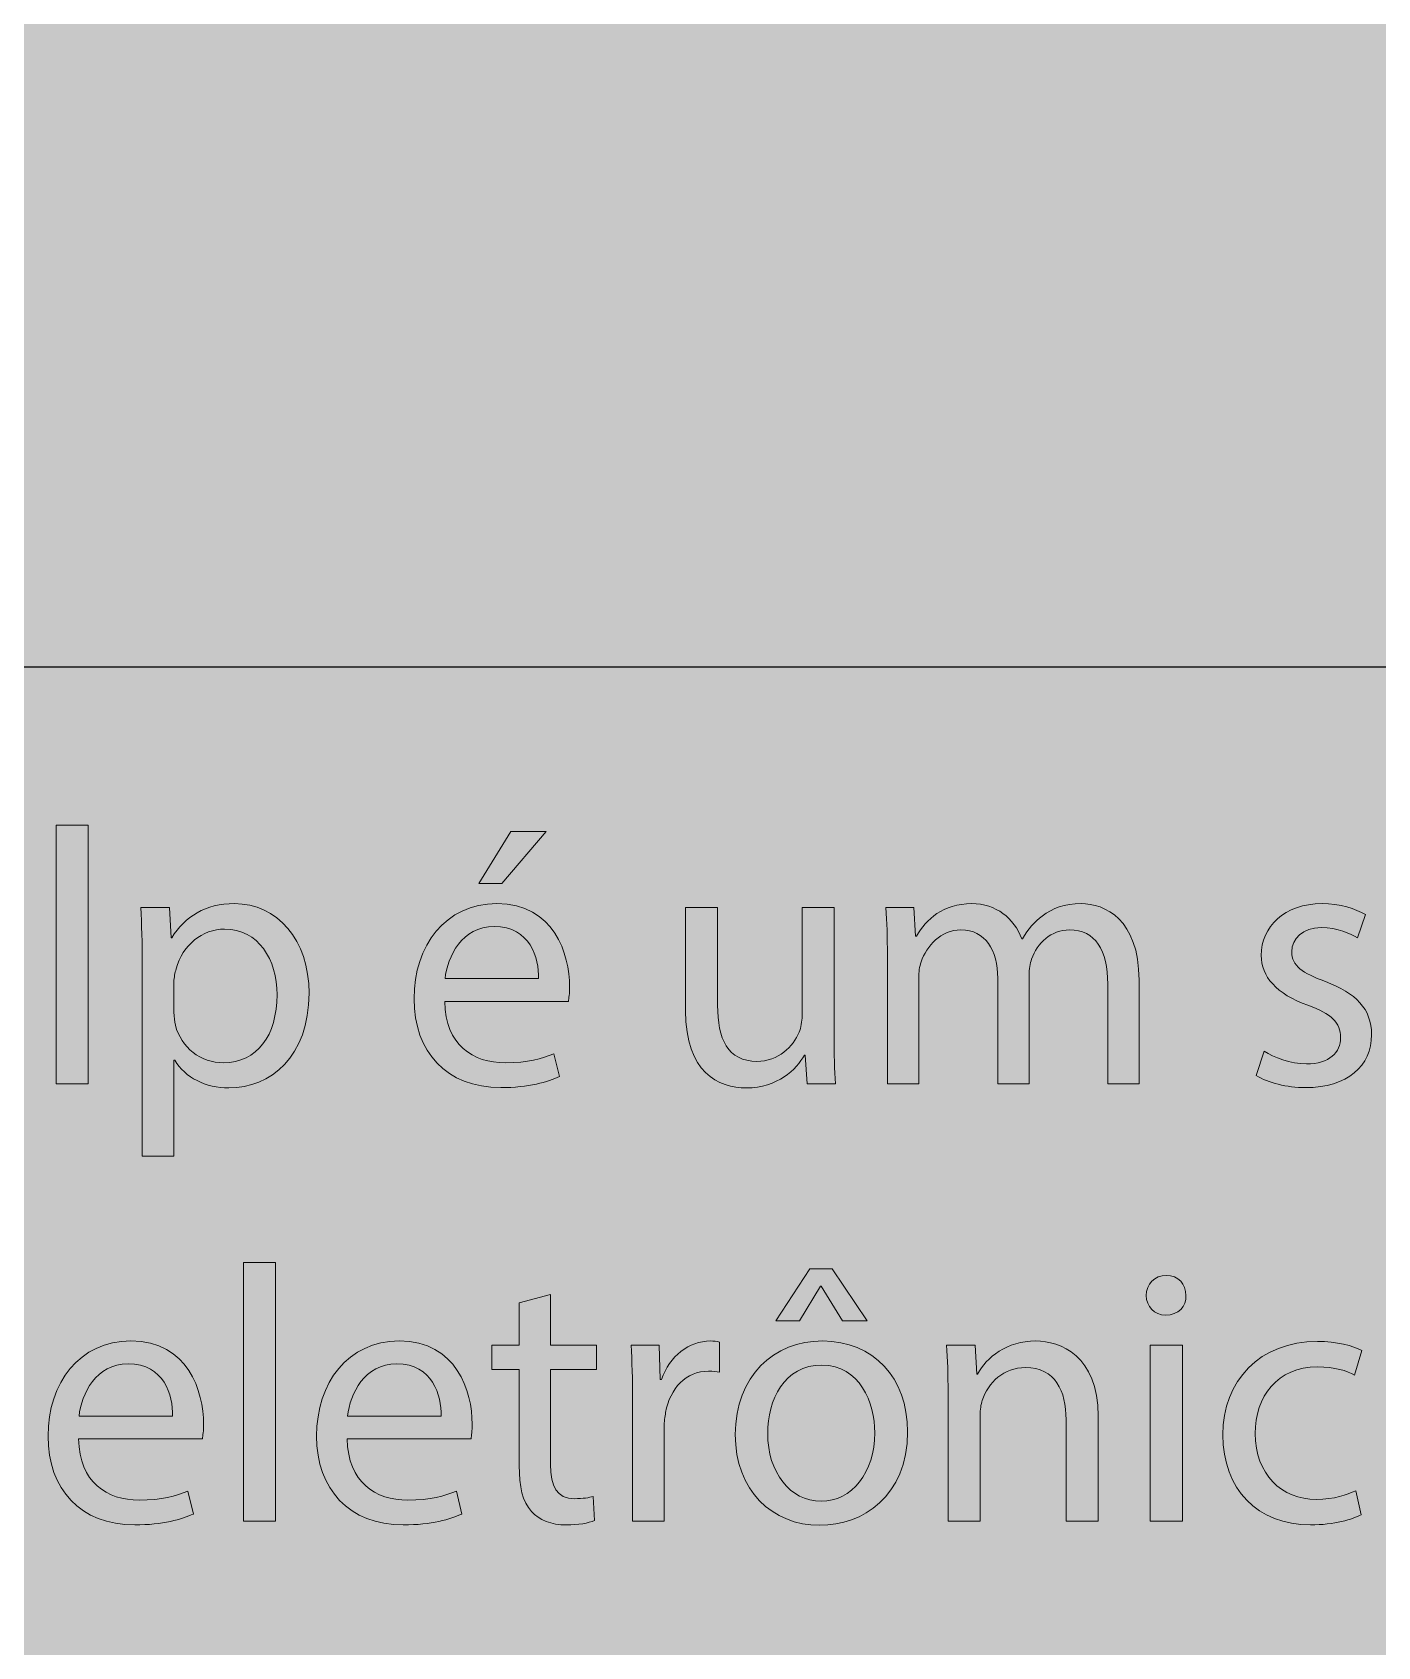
# Model space of a CAD drawing. Header units: inches. Extents: x -507 to 1392, y -754 to 68.
# Drawn here: x 438.8 to 483.1, y -71.6 to -18.4 of the extents above; entities that cross this region are included whole.
import ezdxf

# ---------------------------------------------------------------- set-up
doc = ezdxf.new("R2010")
doc.units = ezdxf.units.IN
doc.header["$MEASUREMENT"] = 0
doc.layers.add('Front', color=7, linetype='Continuous')
picture_1 = doc.add_image_def('image1.png', size_in_pixel=(3301, 2181))
picture_2 = doc.add_image_def('image6.png', size_in_pixel=(3362, 446))

# ---------------------------------------------------------------- blocks, each defined once
blk = doc.blocks.new('block 3')
at = {"layer": 'Front', "true_color": 0x326699}
h = blk.add_hatch(color=165, dxfattribs=at)
h.dxf.hatch_style = 2
h.paths.add_polyline_path([(-211, -462.1), (-211, 61.249), (581, 61.249), (581, -462.1)])
at = {"layer": 'Front'}
image = blk.add_image(picture_1, insert=(-211, -462.191), size_in_units=(792.24, 523.44), dxfattribs=at)
blk = doc.blocks.new('block 21')
at = {"layer": 'Front'}
image = blk.add_image(picture_2, insert=(-223.161, -39.321), size_in_units=(806.88, 107.04), dxfattribs=at)
blk = doc.blocks.new('block 20')
at = {"layer": 'Front'}
blk.add_blockref('block 21', (0, 0), dxfattribs=at)
blk = doc.blocks.new('block 47')
at = {"layer": 'Front', "true_color": 0x231f20}
h = blk.add_hatch(color=250, dxfattribs=at)
h.dxf.hatch_style = 2
h.paths.add_polyline_path([(439.605, -44.53), (440.661, -44.53), (440.661, -53.045), (439.605, -53.045)])
h = blk.add_hatch(color=250, dxfattribs=at)
h.dxf.hatch_style = 2
edge = h.paths.add_edge_path()
edge.add_spline(control_points=[(452.397, -50.335), (452.421, -51.762), (453.332, -52.35), (454.388, -52.35), (455.143, -52.35), (455.599, -52.218), (455.995, -52.05), (455.995, -52.05), (456.175, -52.806), (456.175, -52.806), (455.803, -52.974), (455.167, -53.166), (454.244, -53.166), (452.457, -53.166), (451.389, -51.99), (451.389, -50.239), (451.389, -48.488), (452.421, -47.109), (454.112, -47.109), (456.007, -47.109), (456.511, -48.776), (456.511, -49.843), (456.511, -50.059), (456.486, -50.227), (456.475, -50.335), (456.475, -50.335), (452.397, -50.335), (452.397, -50.335)], knot_values=[0, 0, 0, 0, 1, 1, 1, 2, 2, 2, 3, 3, 3, 4, 4, 4, 5, 5, 5, 6, 6, 6, 7, 7, 7, 8, 8, 8, 9, 9, 9, 9], degree=3, periodic=1)
edge = h.paths.add_edge_path()
edge.add_spline(control_points=[(455.491, -49.579), (455.503, -48.908), (455.215, -47.864), (454.028, -47.864), (452.96, -47.864), (452.493, -48.848), (452.409, -49.579), (452.409, -49.579), (455.491, -49.579), (455.491, -49.579)], knot_values=[0, 0, 0, 0, 1, 1, 1, 2, 2, 2, 3, 3, 3, 3], degree=3, periodic=1)
h.paths.add_polyline_path([(455.743, -44.734), (454.28, -46.449), (453.524, -46.449), (454.58, -44.734)])
h = blk.add_hatch(color=250, dxfattribs=at)
h.dxf.hatch_style = 2
edge = h.paths.add_edge_path()
edge.add_spline(control_points=[(442.438, -49.136), (442.438, -48.392), (442.414, -47.792), (442.39, -47.241), (442.39, -47.241), (443.337, -47.241), (443.337, -47.241), (443.337, -47.241), (443.385, -48.236), (443.385, -48.236), (443.385, -48.236), (443.409, -48.236), (443.409, -48.236), (443.841, -47.528), (444.524, -47.109), (445.472, -47.109), (446.875, -47.109), (447.931, -48.296), (447.931, -50.059), (447.931, -52.146), (446.659, -53.177), (445.292, -53.177), (444.524, -53.177), (443.853, -52.841), (443.505, -52.266), (443.505, -52.266), (443.481, -52.266), (443.481, -52.266), (443.481, -52.266), (443.481, -55.42), (443.481, -55.42), (443.481, -55.42), (442.438, -55.42), (442.438, -55.42), (442.438, -55.42), (442.438, -49.136), (442.438, -49.136)], knot_values=[0, 0, 0, 0, 1, 1, 1, 2, 2, 2, 3, 3, 3, 4, 4, 4, 5, 5, 5, 6, 6, 6, 7, 7, 7, 8, 8, 8, 9, 9, 9, 10, 10, 10, 11, 11, 11, 12, 12, 12, 12], degree=3, periodic=1)
edge = h.paths.add_edge_path()
edge.add_spline(control_points=[(443.481, -50.683), (443.481, -50.839), (443.505, -50.982), (443.529, -51.114), (443.721, -51.846), (444.356, -52.35), (445.112, -52.35), (446.228, -52.35), (446.875, -51.438), (446.875, -50.107), (446.875, -48.944), (446.264, -47.948), (445.148, -47.948), (444.428, -47.948), (443.757, -48.464), (443.553, -49.255), (443.517, -49.387), (443.481, -49.543), (443.481, -49.688), (443.481, -49.688), (443.481, -50.683), (443.481, -50.683)], knot_values=[0, 0, 0, 0, 1, 1, 1, 2, 2, 2, 3, 3, 3, 4, 4, 4, 5, 5, 5, 6, 6, 6, 7, 7, 7, 7], degree=3, periodic=1)
h = blk.add_hatch(color=250, dxfattribs=at)
h.dxf.hatch_style = 2
edge = h.paths.add_edge_path()
edge.add_spline(control_points=[(465.222, -51.462), (465.222, -52.062), (465.234, -52.59), (465.27, -53.045), (465.27, -53.045), (464.334, -53.045), (464.334, -53.045), (464.334, -53.045), (464.274, -52.098), (464.274, -52.098), (464.274, -52.098), (464.25, -52.098), (464.25, -52.098), (463.975, -52.565), (463.363, -53.177), (462.332, -53.177), (461.42, -53.177), (460.329, -52.674), (460.329, -50.635), (460.329, -50.635), (460.329, -47.241), (460.329, -47.241), (460.329, -47.241), (461.384, -47.241), (461.384, -47.241), (461.384, -47.241), (461.384, -50.455), (461.384, -50.455), (461.384, -51.558), (461.72, -52.302), (462.68, -52.302), (463.387, -52.302), (463.879, -51.81), (464.071, -51.342), (464.131, -51.187), (464.167, -50.995), (464.167, -50.803), (464.167, -50.803), (464.167, -47.241), (464.167, -47.241), (464.167, -47.241), (465.222, -47.241), (465.222, -47.241), (465.222, -47.241), (465.222, -51.462), (465.222, -51.462)], knot_values=[0, 0, 0, 0, 1, 1, 1, 2, 2, 2, 3, 3, 3, 4, 4, 4, 5, 5, 5, 6, 6, 6, 7, 7, 7, 8, 8, 8, 9, 9, 9, 10, 10, 10, 11, 11, 11, 12, 12, 12, 13, 13, 13, 14, 14, 14, 15, 15, 15, 15], degree=3, periodic=1)
h = blk.add_hatch(color=250, dxfattribs=at)
h.dxf.hatch_style = 2
edge = h.paths.add_edge_path()
edge.add_spline(control_points=[(466.977, -48.812), (466.977, -48.212), (466.965, -47.72), (466.929, -47.241), (466.929, -47.241), (467.853, -47.241), (467.853, -47.241), (467.853, -47.241), (467.9, -48.176), (467.9, -48.176), (467.9, -48.176), (467.937, -48.176), (467.937, -48.176), (468.26, -47.625), (468.8, -47.109), (469.76, -47.109), (470.551, -47.109), (471.151, -47.588), (471.403, -48.272), (471.403, -48.272), (471.427, -48.272), (471.427, -48.272), (471.606, -47.948), (471.834, -47.696), (472.074, -47.517), (472.422, -47.252), (472.806, -47.109), (473.357, -47.109), (474.125, -47.109), (475.265, -47.612), (475.265, -49.627), (475.265, -49.627), (475.265, -53.045), (475.265, -53.045), (475.265, -53.045), (474.233, -53.045), (474.233, -53.045), (474.233, -53.045), (474.233, -49.759), (474.233, -49.759), (474.233, -48.644), (473.825, -47.972), (472.974, -47.972), (472.374, -47.972), (471.906, -48.416), (471.727, -48.932), (471.679, -49.076), (471.643, -49.268), (471.643, -49.459), (471.643, -49.459), (471.643, -53.045), (471.643, -53.045), (471.643, -53.045), (470.611, -53.045), (470.611, -53.045), (470.611, -53.045), (470.611, -49.567), (470.611, -49.567), (470.611, -48.644), (470.203, -47.972), (469.4, -47.972), (468.74, -47.972), (468.26, -48.5), (468.092, -49.028), (468.033, -49.184), (468.008, -49.363), (468.008, -49.543), (468.008, -49.543), (468.008, -53.045), (468.008, -53.045), (468.008, -53.045), (466.977, -53.045), (466.977, -53.045), (466.977, -53.045), (466.977, -48.812), (466.977, -48.812)], knot_values=[0, 0, 0, 0, 1, 1, 1, 2, 2, 2, 3, 3, 3, 4, 4, 4, 5, 5, 5, 6, 6, 6, 7, 7, 7, 8, 8, 8, 9, 9, 9, 10, 10, 10, 11, 11, 11, 12, 12, 12, 13, 13, 13, 14, 14, 14, 15, 15, 15, 16, 16, 16, 17, 17, 17, 18, 18, 18, 19, 19, 19, 20, 20, 20, 21, 21, 21, 22, 22, 22, 23, 23, 23, 24, 24, 24, 25, 25, 25, 25], degree=3, periodic=1)
h = blk.add_hatch(color=250, dxfattribs=at)
h.dxf.hatch_style = 2
edge = h.paths.add_edge_path()
edge.add_spline(control_points=[(479.385, -51.966), (479.697, -52.17), (480.249, -52.386), (480.776, -52.386), (481.544, -52.386), (481.903, -52.002), (481.903, -51.522), (481.903, -51.019), (481.604, -50.743), (480.824, -50.455), (479.781, -50.083), (479.289, -49.507), (479.289, -48.812), (479.289, -47.876), (480.044, -47.109), (481.292, -47.109), (481.879, -47.109), (482.396, -47.276), (482.719, -47.468), (482.719, -47.468), (482.455, -48.236), (482.455, -48.236), (482.228, -48.092), (481.808, -47.9), (481.268, -47.9), (480.644, -47.9), (480.296, -48.26), (480.296, -48.692), (480.296, -49.171), (480.644, -49.387), (481.4, -49.675), (482.407, -50.059), (482.923, -50.563), (482.923, -51.426), (482.923, -52.446), (482.131, -53.166), (480.752, -53.166), (480.117, -53.166), (479.529, -53.009), (479.121, -52.77), (479.121, -52.77), (479.385, -51.966), (479.385, -51.966)], knot_values=[0, 0, 0, 0, 1, 1, 1, 2, 2, 2, 3, 3, 3, 4, 4, 4, 5, 5, 5, 6, 6, 6, 7, 7, 7, 8, 8, 8, 9, 9, 9, 10, 10, 10, 11, 11, 11, 12, 12, 12, 13, 13, 13, 14, 14, 14, 14], degree=3, periodic=1)
h = blk.add_hatch(color=250, dxfattribs=at)
h.dxf.hatch_style = 2
h.paths.add_polyline_path([(445.768, -58.93), (446.823, -58.93), (446.823, -67.445), (445.768, -67.445)])
h = blk.add_hatch(color=250, dxfattribs=at)
h.dxf.hatch_style = 2
edge = h.paths.add_edge_path()
edge.add_spline(control_points=[(467.64, -64.495), (467.64, -66.642), (466.153, -67.577), (464.75, -67.577), (463.179, -67.577), (461.967, -66.426), (461.967, -64.591), (461.967, -62.648), (463.239, -61.509), (464.846, -61.509), (466.513, -61.509), (467.64, -62.72), (467.64, -64.495)], knot_values=[0, 0, 0, 0, 1, 1, 1, 2, 2, 2, 3, 3, 3, 4, 4, 4, 4], degree=3, periodic=1)
edge = h.paths.add_edge_path()
edge.add_spline(control_points=[(463.035, -64.555), (463.035, -65.826), (463.767, -66.786), (464.798, -66.786), (465.805, -66.786), (466.561, -65.838), (466.561, -64.531), (466.561, -63.547), (466.069, -62.3), (464.822, -62.3), (463.575, -62.3), (463.035, -63.452), (463.035, -64.555)], knot_values=[0, 0, 0, 0, 1, 1, 1, 2, 2, 2, 3, 3, 3, 4, 4, 4, 4], degree=3, periodic=1)
h.paths.add_polyline_path([(465.158, -59.134), (466.309, -60.849), (465.494, -60.849), (464.798, -59.709), (464.774, -59.709), (464.078, -60.849), (463.299, -60.849), (464.426, -59.134)])
h = blk.add_hatch(color=250, dxfattribs=at)
h.dxf.hatch_style = 2
edge = h.paths.add_edge_path()
edge.add_spline(control_points=[(476.811, -60.009), (476.823, -60.369), (476.559, -60.657), (476.139, -60.657), (475.767, -60.657), (475.503, -60.369), (475.503, -60.009), (475.503, -59.638), (475.779, -59.35), (476.163, -59.35), (476.559, -59.35), (476.811, -59.638), (476.811, -60.009)], knot_values=[0, 0, 0, 0, 1, 1, 1, 2, 2, 2, 3, 3, 3, 4, 4, 4, 4], degree=3, periodic=1)
h.paths.add_polyline_path([(475.635, -67.445), (475.635, -61.641), (476.691, -61.641), (476.691, -67.445)])
h = blk.add_hatch(color=250, dxfattribs=at)
h.dxf.hatch_style = 2
edge = h.paths.add_edge_path()
edge.add_spline(control_points=[(455.883, -59.974), (455.883, -59.974), (455.883, -61.641), (455.883, -61.641), (455.883, -61.641), (457.394, -61.641), (457.394, -61.641), (457.394, -61.641), (457.394, -62.444), (457.394, -62.444), (457.394, -62.444), (455.883, -62.444), (455.883, -62.444), (455.883, -62.444), (455.883, -65.574), (455.883, -65.574), (455.883, -66.294), (456.086, -66.702), (456.674, -66.702), (456.95, -66.702), (457.154, -66.666), (457.286, -66.63), (457.286, -66.63), (457.334, -67.421), (457.334, -67.421), (457.13, -67.505), (456.806, -67.565), (456.398, -67.565), (455.907, -67.565), (455.511, -67.409), (455.259, -67.122), (454.959, -66.81), (454.851, -66.294), (454.851, -65.61), (454.851, -65.61), (454.851, -62.444), (454.851, -62.444), (454.851, -62.444), (453.952, -62.444), (453.952, -62.444), (453.952, -62.444), (453.952, -61.641), (453.952, -61.641), (453.952, -61.641), (454.851, -61.641), (454.851, -61.641), (454.851, -61.641), (454.851, -60.249), (454.851, -60.249), (454.851, -60.249), (455.883, -59.974), (455.883, -59.974)], knot_values=[0, 0, 0, 0, 1, 1, 1, 2, 2, 2, 3, 3, 3, 4, 4, 4, 5, 5, 5, 6, 6, 6, 7, 7, 7, 8, 8, 8, 9, 9, 9, 10, 10, 10, 11, 11, 11, 12, 12, 12, 13, 13, 13, 14, 14, 14, 15, 15, 15, 16, 16, 16, 17, 17, 17, 17], degree=3, periodic=1)
h = blk.add_hatch(color=250, dxfattribs=at)
h.dxf.hatch_style = 2
edge = h.paths.add_edge_path()
edge.add_spline(control_points=[(440.343, -64.735), (440.367, -66.162), (441.278, -66.75), (442.334, -66.75), (443.089, -66.75), (443.545, -66.618), (443.941, -66.45), (443.941, -66.45), (444.121, -67.206), (444.121, -67.206), (443.749, -67.374), (443.114, -67.565), (442.19, -67.565), (440.403, -67.565), (439.335, -66.39), (439.335, -64.639), (439.335, -62.888), (440.367, -61.509), (442.058, -61.509), (443.953, -61.509), (444.457, -63.176), (444.457, -64.243), (444.457, -64.459), (444.433, -64.627), (444.421, -64.735), (444.421, -64.735), (440.343, -64.735), (440.343, -64.735)], knot_values=[0, 0, 0, 0, 1, 1, 1, 2, 2, 2, 3, 3, 3, 4, 4, 4, 5, 5, 5, 6, 6, 6, 7, 7, 7, 8, 8, 8, 9, 9, 9, 9], degree=3, periodic=1)
edge = h.paths.add_edge_path()
edge.add_spline(control_points=[(443.438, -63.979), (443.449, -63.308), (443.162, -62.264), (441.974, -62.264), (440.907, -62.264), (440.439, -63.248), (440.355, -63.979), (440.355, -63.979), (443.438, -63.979), (443.438, -63.979)], knot_values=[0, 0, 0, 0, 1, 1, 1, 2, 2, 2, 3, 3, 3, 3], degree=3, periodic=1)
h = blk.add_hatch(color=250, dxfattribs=at)
h.dxf.hatch_style = 2
edge = h.paths.add_edge_path()
edge.add_spline(control_points=[(449.187, -64.735), (449.211, -66.162), (450.122, -66.75), (451.178, -66.75), (451.933, -66.75), (452.389, -66.618), (452.785, -66.45), (452.785, -66.45), (452.965, -67.206), (452.965, -67.206), (452.593, -67.374), (451.958, -67.565), (451.034, -67.565), (449.247, -67.565), (448.179, -66.39), (448.179, -64.639), (448.179, -62.888), (449.211, -61.509), (450.902, -61.509), (452.797, -61.509), (453.301, -63.176), (453.301, -64.243), (453.301, -64.459), (453.276, -64.627), (453.265, -64.735), (453.265, -64.735), (449.187, -64.735), (449.187, -64.735)], knot_values=[0, 0, 0, 0, 1, 1, 1, 2, 2, 2, 3, 3, 3, 4, 4, 4, 5, 5, 5, 6, 6, 6, 7, 7, 7, 8, 8, 8, 9, 9, 9, 9], degree=3, periodic=1)
edge = h.paths.add_edge_path()
edge.add_spline(control_points=[(452.281, -63.979), (452.293, -63.308), (452.005, -62.264), (450.818, -62.264), (449.75, -62.264), (449.283, -63.248), (449.199, -63.979), (449.199, -63.979), (452.281, -63.979), (452.281, -63.979)], knot_values=[0, 0, 0, 0, 1, 1, 1, 2, 2, 2, 3, 3, 3, 3], degree=3, periodic=1)
h = blk.add_hatch(color=250, dxfattribs=at)
h.dxf.hatch_style = 2
edge = h.paths.add_edge_path()
edge.add_spline(control_points=[(458.583, -63.452), (458.583, -62.768), (458.571, -62.18), (458.535, -61.641), (458.535, -61.641), (459.458, -61.641), (459.458, -61.641), (459.458, -61.641), (459.495, -62.78), (459.495, -62.78), (459.495, -62.78), (459.542, -62.78), (459.542, -62.78), (459.806, -62), (460.442, -61.509), (461.149, -61.509), (461.27, -61.509), (461.354, -61.521), (461.449, -61.544), (461.449, -61.544), (461.449, -62.54), (461.449, -62.54), (461.341, -62.516), (461.233, -62.504), (461.09, -62.504), (460.346, -62.504), (459.818, -63.068), (459.674, -63.859), (459.65, -64.003), (459.626, -64.171), (459.626, -64.351), (459.626, -64.351), (459.626, -67.445), (459.626, -67.445), (459.626, -67.445), (458.583, -67.445), (458.583, -67.445), (458.583, -67.445), (458.583, -63.452), (458.583, -63.452)], knot_values=[0, 0, 0, 0, 1, 1, 1, 2, 2, 2, 3, 3, 3, 4, 4, 4, 5, 5, 5, 6, 6, 6, 7, 7, 7, 8, 8, 8, 9, 9, 9, 10, 10, 10, 11, 11, 11, 12, 12, 12, 13, 13, 13, 13], degree=3, periodic=1)
h = blk.add_hatch(color=250, dxfattribs=at)
h.dxf.hatch_style = 2
edge = h.paths.add_edge_path()
edge.add_spline(control_points=[(468.975, -63.211), (468.975, -62.612), (468.963, -62.12), (468.927, -61.641), (468.927, -61.641), (469.863, -61.641), (469.863, -61.641), (469.863, -61.641), (469.923, -62.6), (469.923, -62.6), (469.923, -62.6), (469.947, -62.6), (469.947, -62.6), (470.234, -62.048), (470.906, -61.509), (471.866, -61.509), (472.669, -61.509), (473.917, -61.988), (473.917, -63.979), (473.917, -63.979), (473.917, -67.445), (473.917, -67.445), (473.917, -67.445), (472.861, -67.445), (472.861, -67.445), (472.861, -67.445), (472.861, -64.099), (472.861, -64.099), (472.861, -63.164), (472.513, -62.384), (471.518, -62.384), (470.822, -62.384), (470.282, -62.876), (470.103, -63.463), (470.055, -63.595), (470.031, -63.775), (470.031, -63.955), (470.031, -63.955), (470.031, -67.445), (470.031, -67.445), (470.031, -67.445), (468.975, -67.445), (468.975, -67.445), (468.975, -67.445), (468.975, -63.211), (468.975, -63.211)], knot_values=[0, 0, 0, 0, 1, 1, 1, 2, 2, 2, 3, 3, 3, 4, 4, 4, 5, 5, 5, 6, 6, 6, 7, 7, 7, 8, 8, 8, 9, 9, 9, 10, 10, 10, 11, 11, 11, 12, 12, 12, 13, 13, 13, 14, 14, 14, 15, 15, 15, 15], degree=3, periodic=1)
h = blk.add_hatch(color=250, dxfattribs=at)
h.dxf.hatch_style = 2
edge = h.paths.add_edge_path()
edge.add_spline(control_points=[(482.581, -67.229), (482.305, -67.374), (481.693, -67.565), (480.914, -67.565), (479.163, -67.565), (478.023, -66.378), (478.023, -64.603), (478.023, -62.816), (479.247, -61.521), (481.142, -61.521), (481.765, -61.521), (482.317, -61.676), (482.604, -61.82), (482.604, -61.82), (482.365, -62.636), (482.365, -62.636), (482.113, -62.492), (481.717, -62.36), (481.142, -62.36), (479.81, -62.36), (479.09, -63.344), (479.09, -64.555), (479.09, -65.898), (479.954, -66.726), (481.105, -66.726), (481.705, -66.726), (482.101, -66.57), (482.401, -66.438), (482.401, -66.438), (482.581, -67.229), (482.581, -67.229)], knot_values=[0, 0, 0, 0, 1, 1, 1, 2, 2, 2, 3, 3, 3, 4, 4, 4, 5, 5, 5, 6, 6, 6, 7, 7, 7, 8, 8, 8, 9, 9, 9, 10, 10, 10, 10], degree=3, periodic=1)
at = {"layer": 'Front', "lineweight": 0}
for points in [[(439.605, -44.53), (440.661, -44.53), (440.661, -53.045), (439.605, -53.045), (439.605, -44.53)], [(455.743, -44.734), (454.28, -46.449), (453.524, -46.449), (454.58, -44.734), (455.743, -44.734)], [(445.768, -58.93), (446.823, -58.93), (446.823, -67.445), (445.768, -67.445), (445.768, -58.93)], [(465.158, -59.134), (466.309, -60.849), (465.494, -60.849), (464.798, -59.709), (464.774, -59.709), (464.078, -60.849), (463.299, -60.849), (464.426, -59.134), (465.158, -59.134)], [(475.635, -67.445), (475.635, -61.641), (476.691, -61.641), (476.691, -67.445), (475.635, -67.445)]]:
    blk.add_lwpolyline(points, dxfattribs=at)
for points, knots in [([(442.438, -49.136), (442.438, -48.392), (442.414, -47.792), (442.39, -47.241), (442.39, -47.241), (443.337, -47.241), (443.337, -47.241), (443.337, -47.241), (443.385, -48.236), (443.385, -48.236), (443.385, -48.236), (443.409, -48.236), (443.409, -48.236), (443.841, -47.528), (444.524, -47.109), (445.472, -47.109), (446.875, -47.109), (447.931, -48.296), (447.931, -50.059), (447.931, -52.146), (446.659, -53.177), (445.292, -53.177), (444.524, -53.177), (443.853, -52.841), (443.505, -52.266), (443.505, -52.266), (443.481, -52.266), (443.481, -52.266), (443.481, -52.266), (443.481, -55.42), (443.481, -55.42), (443.481, -55.42), (442.438, -55.42), (442.438, -55.42), (442.438, -55.42), (442.438, -49.136), (442.438, -49.136)], [0, 0, 0, 0, 1, 1, 1, 2, 2, 2, 3, 3, 3, 4, 4, 4, 5, 5, 5, 6, 6, 6, 7, 7, 7, 8, 8, 8, 9, 9, 9, 10, 10, 10, 11, 11, 11, 12, 12, 12, 12]), ([(452.397, -50.335), (452.421, -51.762), (453.332, -52.35), (454.388, -52.35), (455.143, -52.35), (455.599, -52.218), (455.995, -52.05), (455.995, -52.05), (456.175, -52.806), (456.175, -52.806), (455.803, -52.974), (455.167, -53.166), (454.244, -53.166), (452.457, -53.166), (451.389, -51.99), (451.389, -50.239), (451.389, -48.488), (452.421, -47.109), (454.112, -47.109), (456.007, -47.109), (456.511, -48.776), (456.511, -49.843), (456.511, -50.059), (456.486, -50.227), (456.475, -50.335), (456.475, -50.335), (452.397, -50.335), (452.397, -50.335)], [0, 0, 0, 0, 1, 1, 1, 2, 2, 2, 3, 3, 3, 4, 4, 4, 5, 5, 5, 6, 6, 6, 7, 7, 7, 8, 8, 8, 9, 9, 9, 9]), ([(465.222, -51.462), (465.222, -52.062), (465.234, -52.59), (465.27, -53.045), (465.27, -53.045), (464.334, -53.045), (464.334, -53.045), (464.334, -53.045), (464.274, -52.098), (464.274, -52.098), (464.274, -52.098), (464.25, -52.098), (464.25, -52.098), (463.975, -52.565), (463.363, -53.177), (462.332, -53.177), (461.42, -53.177), (460.329, -52.674), (460.329, -50.635), (460.329, -50.635), (460.329, -47.241), (460.329, -47.241), (460.329, -47.241), (461.384, -47.241), (461.384, -47.241), (461.384, -47.241), (461.384, -50.455), (461.384, -50.455), (461.384, -51.558), (461.72, -52.302), (462.68, -52.302), (463.387, -52.302), (463.879, -51.81), (464.071, -51.342), (464.131, -51.187), (464.167, -50.995), (464.167, -50.803), (464.167, -50.803), (464.167, -47.241), (464.167, -47.241), (464.167, -47.241), (465.222, -47.241), (465.222, -47.241), (465.222, -47.241), (465.222, -51.462), (465.222, -51.462)], [0, 0, 0, 0, 1, 1, 1, 2, 2, 2, 3, 3, 3, 4, 4, 4, 5, 5, 5, 6, 6, 6, 7, 7, 7, 8, 8, 8, 9, 9, 9, 10, 10, 10, 11, 11, 11, 12, 12, 12, 13, 13, 13, 14, 14, 14, 15, 15, 15, 15]), ([(466.977, -48.812), (466.977, -48.212), (466.965, -47.72), (466.929, -47.241), (466.929, -47.241), (467.853, -47.241), (467.853, -47.241), (467.853, -47.241), (467.9, -48.176), (467.9, -48.176), (467.9, -48.176), (467.937, -48.176), (467.937, -48.176), (468.26, -47.625), (468.8, -47.109), (469.76, -47.109), (470.551, -47.109), (471.151, -47.588), (471.403, -48.272), (471.403, -48.272), (471.427, -48.272), (471.427, -48.272), (471.606, -47.948), (471.834, -47.696), (472.074, -47.517), (472.422, -47.252), (472.806, -47.109), (473.357, -47.109), (474.125, -47.109), (475.265, -47.612), (475.265, -49.627), (475.265, -49.627), (475.265, -53.045), (475.265, -53.045), (475.265, -53.045), (474.233, -53.045), (474.233, -53.045), (474.233, -53.045), (474.233, -49.759), (474.233, -49.759), (474.233, -48.644), (473.825, -47.972), (472.974, -47.972), (472.374, -47.972), (471.906, -48.416), (471.727, -48.932), (471.679, -49.076), (471.643, -49.268), (471.643, -49.459), (471.643, -49.459), (471.643, -53.045), (471.643, -53.045), (471.643, -53.045), (470.611, -53.045), (470.611, -53.045), (470.611, -53.045), (470.611, -49.567), (470.611, -49.567), (470.611, -48.644), (470.203, -47.972), (469.4, -47.972), (468.74, -47.972), (468.26, -48.5), (468.092, -49.028), (468.033, -49.184), (468.008, -49.363), (468.008, -49.543), (468.008, -49.543), (468.008, -53.045), (468.008, -53.045), (468.008, -53.045), (466.977, -53.045), (466.977, -53.045), (466.977, -53.045), (466.977, -48.812), (466.977, -48.812)], [0, 0, 0, 0, 1, 1, 1, 2, 2, 2, 3, 3, 3, 4, 4, 4, 5, 5, 5, 6, 6, 6, 7, 7, 7, 8, 8, 8, 9, 9, 9, 10, 10, 10, 11, 11, 11, 12, 12, 12, 13, 13, 13, 14, 14, 14, 15, 15, 15, 16, 16, 16, 17, 17, 17, 18, 18, 18, 19, 19, 19, 20, 20, 20, 21, 21, 21, 22, 22, 22, 23, 23, 23, 24, 24, 24, 25, 25, 25, 25]), ([(479.385, -51.966), (479.697, -52.17), (480.249, -52.386), (480.776, -52.386), (481.544, -52.386), (481.903, -52.002), (481.903, -51.522), (481.903, -51.019), (481.604, -50.743), (480.824, -50.455), (479.781, -50.083), (479.289, -49.507), (479.289, -48.812), (479.289, -47.876), (480.044, -47.109), (481.292, -47.109), (481.879, -47.109), (482.396, -47.276), (482.719, -47.468), (482.719, -47.468), (482.455, -48.236), (482.455, -48.236), (482.228, -48.092), (481.808, -47.9), (481.268, -47.9), (480.644, -47.9), (480.296, -48.26), (480.296, -48.692), (480.296, -49.171), (480.644, -49.387), (481.4, -49.675), (482.407, -50.059), (482.923, -50.563), (482.923, -51.426), (482.923, -52.446), (482.131, -53.166), (480.752, -53.166), (480.117, -53.166), (479.529, -53.009), (479.121, -52.77), (479.121, -52.77), (479.385, -51.966), (479.385, -51.966)], [0, 0, 0, 0, 1, 1, 1, 2, 2, 2, 3, 3, 3, 4, 4, 4, 5, 5, 5, 6, 6, 6, 7, 7, 7, 8, 8, 8, 9, 9, 9, 10, 10, 10, 11, 11, 11, 12, 12, 12, 13, 13, 13, 14, 14, 14, 14]), ([(443.481, -50.683), (443.481, -50.839), (443.505, -50.982), (443.529, -51.114), (443.721, -51.846), (444.356, -52.35), (445.112, -52.35), (446.228, -52.35), (446.875, -51.438), (446.875, -50.107), (446.875, -48.944), (446.264, -47.948), (445.148, -47.948), (444.428, -47.948), (443.757, -48.464), (443.553, -49.255), (443.517, -49.387), (443.481, -49.543), (443.481, -49.688), (443.481, -49.688), (443.481, -50.683), (443.481, -50.683)], [0, 0, 0, 0, 1, 1, 1, 2, 2, 2, 3, 3, 3, 4, 4, 4, 5, 5, 5, 6, 6, 6, 7, 7, 7, 7]), ([(455.491, -49.579), (455.503, -48.908), (455.215, -47.864), (454.028, -47.864), (452.96, -47.864), (452.493, -48.848), (452.409, -49.579), (452.409, -49.579), (455.491, -49.579), (455.491, -49.579)], [0, 0, 0, 0, 1, 1, 1, 2, 2, 2, 3, 3, 3, 3]), ([(476.811, -60.009), (476.823, -60.369), (476.559, -60.657), (476.139, -60.657), (475.767, -60.657), (475.503, -60.369), (475.503, -60.009), (475.503, -59.638), (475.779, -59.35), (476.163, -59.35), (476.559, -59.35), (476.811, -59.638), (476.811, -60.009)], [0, 0, 0, 0, 1, 1, 1, 2, 2, 2, 3, 3, 3, 4, 4, 4, 4]), ([(455.883, -59.974), (455.883, -59.974), (455.883, -61.641), (455.883, -61.641), (455.883, -61.641), (457.394, -61.641), (457.394, -61.641), (457.394, -61.641), (457.394, -62.444), (457.394, -62.444), (457.394, -62.444), (455.883, -62.444), (455.883, -62.444), (455.883, -62.444), (455.883, -65.574), (455.883, -65.574), (455.883, -66.294), (456.086, -66.702), (456.674, -66.702), (456.95, -66.702), (457.154, -66.666), (457.286, -66.63), (457.286, -66.63), (457.334, -67.421), (457.334, -67.421), (457.13, -67.505), (456.806, -67.565), (456.398, -67.565), (455.907, -67.565), (455.511, -67.409), (455.259, -67.122), (454.959, -66.81), (454.851, -66.294), (454.851, -65.61), (454.851, -65.61), (454.851, -62.444), (454.851, -62.444), (454.851, -62.444), (453.952, -62.444), (453.952, -62.444), (453.952, -62.444), (453.952, -61.641), (453.952, -61.641), (453.952, -61.641), (454.851, -61.641), (454.851, -61.641), (454.851, -61.641), (454.851, -60.249), (454.851, -60.249), (454.851, -60.249), (455.883, -59.974), (455.883, -59.974)], [0, 0, 0, 0, 1, 1, 1, 2, 2, 2, 3, 3, 3, 4, 4, 4, 5, 5, 5, 6, 6, 6, 7, 7, 7, 8, 8, 8, 9, 9, 9, 10, 10, 10, 11, 11, 11, 12, 12, 12, 13, 13, 13, 14, 14, 14, 15, 15, 15, 16, 16, 16, 17, 17, 17, 17]), ([(440.343, -64.735), (440.367, -66.162), (441.278, -66.75), (442.334, -66.75), (443.089, -66.75), (443.545, -66.618), (443.941, -66.45), (443.941, -66.45), (444.121, -67.206), (444.121, -67.206), (443.749, -67.374), (443.114, -67.565), (442.19, -67.565), (440.403, -67.565), (439.335, -66.39), (439.335, -64.639), (439.335, -62.888), (440.367, -61.509), (442.058, -61.509), (443.953, -61.509), (444.457, -63.176), (444.457, -64.243), (444.457, -64.459), (444.433, -64.627), (444.421, -64.735), (444.421, -64.735), (440.343, -64.735), (440.343, -64.735)], [0, 0, 0, 0, 1, 1, 1, 2, 2, 2, 3, 3, 3, 4, 4, 4, 5, 5, 5, 6, 6, 6, 7, 7, 7, 8, 8, 8, 9, 9, 9, 9]), ([(449.187, -64.735), (449.211, -66.162), (450.122, -66.75), (451.178, -66.75), (451.933, -66.75), (452.389, -66.618), (452.785, -66.45), (452.785, -66.45), (452.965, -67.206), (452.965, -67.206), (452.593, -67.374), (451.958, -67.565), (451.034, -67.565), (449.247, -67.565), (448.179, -66.39), (448.179, -64.639), (448.179, -62.888), (449.211, -61.509), (450.902, -61.509), (452.797, -61.509), (453.301, -63.176), (453.301, -64.243), (453.301, -64.459), (453.276, -64.627), (453.265, -64.735), (453.265, -64.735), (449.187, -64.735), (449.187, -64.735)], [0, 0, 0, 0, 1, 1, 1, 2, 2, 2, 3, 3, 3, 4, 4, 4, 5, 5, 5, 6, 6, 6, 7, 7, 7, 8, 8, 8, 9, 9, 9, 9]), ([(458.583, -63.452), (458.583, -62.768), (458.571, -62.18), (458.535, -61.641), (458.535, -61.641), (459.458, -61.641), (459.458, -61.641), (459.458, -61.641), (459.495, -62.78), (459.495, -62.78), (459.495, -62.78), (459.542, -62.78), (459.542, -62.78), (459.806, -62), (460.442, -61.509), (461.149, -61.509), (461.27, -61.509), (461.354, -61.521), (461.449, -61.544), (461.449, -61.544), (461.449, -62.54), (461.449, -62.54), (461.341, -62.516), (461.233, -62.504), (461.09, -62.504), (460.346, -62.504), (459.818, -63.068), (459.674, -63.859), (459.65, -64.003), (459.626, -64.171), (459.626, -64.351), (459.626, -64.351), (459.626, -67.445), (459.626, -67.445), (459.626, -67.445), (458.583, -67.445), (458.583, -67.445), (458.583, -67.445), (458.583, -63.452), (458.583, -63.452)], [0, 0, 0, 0, 1, 1, 1, 2, 2, 2, 3, 3, 3, 4, 4, 4, 5, 5, 5, 6, 6, 6, 7, 7, 7, 8, 8, 8, 9, 9, 9, 10, 10, 10, 11, 11, 11, 12, 12, 12, 13, 13, 13, 13]), ([(467.64, -64.495), (467.64, -66.642), (466.153, -67.577), (464.75, -67.577), (463.179, -67.577), (461.967, -66.426), (461.967, -64.591), (461.967, -62.648), (463.239, -61.509), (464.846, -61.509), (466.513, -61.509), (467.64, -62.72), (467.64, -64.495)], [0, 0, 0, 0, 1, 1, 1, 2, 2, 2, 3, 3, 3, 4, 4, 4, 4]), ([(468.975, -63.211), (468.975, -62.612), (468.963, -62.12), (468.927, -61.641), (468.927, -61.641), (469.863, -61.641), (469.863, -61.641), (469.863, -61.641), (469.923, -62.6), (469.923, -62.6), (469.923, -62.6), (469.947, -62.6), (469.947, -62.6), (470.234, -62.048), (470.906, -61.509), (471.866, -61.509), (472.669, -61.509), (473.917, -61.988), (473.917, -63.979), (473.917, -63.979), (473.917, -67.445), (473.917, -67.445), (473.917, -67.445), (472.861, -67.445), (472.861, -67.445), (472.861, -67.445), (472.861, -64.099), (472.861, -64.099), (472.861, -63.164), (472.513, -62.384), (471.518, -62.384), (470.822, -62.384), (470.282, -62.876), (470.103, -63.463), (470.055, -63.595), (470.031, -63.775), (470.031, -63.955), (470.031, -63.955), (470.031, -67.445), (470.031, -67.445), (470.031, -67.445), (468.975, -67.445), (468.975, -67.445), (468.975, -67.445), (468.975, -63.211), (468.975, -63.211)], [0, 0, 0, 0, 1, 1, 1, 2, 2, 2, 3, 3, 3, 4, 4, 4, 5, 5, 5, 6, 6, 6, 7, 7, 7, 8, 8, 8, 9, 9, 9, 10, 10, 10, 11, 11, 11, 12, 12, 12, 13, 13, 13, 14, 14, 14, 15, 15, 15, 15]), ([(482.581, -67.229), (482.305, -67.374), (481.693, -67.565), (480.914, -67.565), (479.163, -67.565), (478.023, -66.378), (478.023, -64.603), (478.023, -62.816), (479.247, -61.521), (481.142, -61.521), (481.765, -61.521), (482.317, -61.676), (482.604, -61.82), (482.604, -61.82), (482.365, -62.636), (482.365, -62.636), (482.113, -62.492), (481.717, -62.36), (481.142, -62.36), (479.81, -62.36), (479.09, -63.344), (479.09, -64.555), (479.09, -65.898), (479.954, -66.726), (481.105, -66.726), (481.705, -66.726), (482.101, -66.57), (482.401, -66.438), (482.401, -66.438), (482.581, -67.229), (482.581, -67.229)], [0, 0, 0, 0, 1, 1, 1, 2, 2, 2, 3, 3, 3, 4, 4, 4, 5, 5, 5, 6, 6, 6, 7, 7, 7, 8, 8, 8, 9, 9, 9, 10, 10, 10, 10]), ([(443.438, -63.979), (443.449, -63.308), (443.162, -62.264), (441.974, -62.264), (440.907, -62.264), (440.439, -63.248), (440.355, -63.979), (440.355, -63.979), (443.438, -63.979), (443.438, -63.979)], [0, 0, 0, 0, 1, 1, 1, 2, 2, 2, 3, 3, 3, 3]), ([(452.281, -63.979), (452.293, -63.308), (452.005, -62.264), (450.818, -62.264), (449.75, -62.264), (449.283, -63.248), (449.199, -63.979), (449.199, -63.979), (452.281, -63.979), (452.281, -63.979)], [0, 0, 0, 0, 1, 1, 1, 2, 2, 2, 3, 3, 3, 3]), ([(463.035, -64.555), (463.035, -65.826), (463.767, -66.786), (464.798, -66.786), (465.805, -66.786), (466.561, -65.838), (466.561, -64.531), (466.561, -63.547), (466.069, -62.3), (464.822, -62.3), (463.575, -62.3), (463.035, -63.452), (463.035, -64.555)], [0, 0, 0, 0, 1, 1, 1, 2, 2, 2, 3, 3, 3, 4, 4, 4, 4])]:
    blk.add_open_spline(points, degree=3, knots=knots, dxfattribs=at)

msp = doc.modelspace()

# ---------------------------------------------------------------- block references
at = {"layer": 'Front'}
for name in ['block 20', 'block 3', 'block 47']:
    msp.add_blockref(name, (0, 0), dxfattribs=at)

doc.saveas('drawing.dxf')
